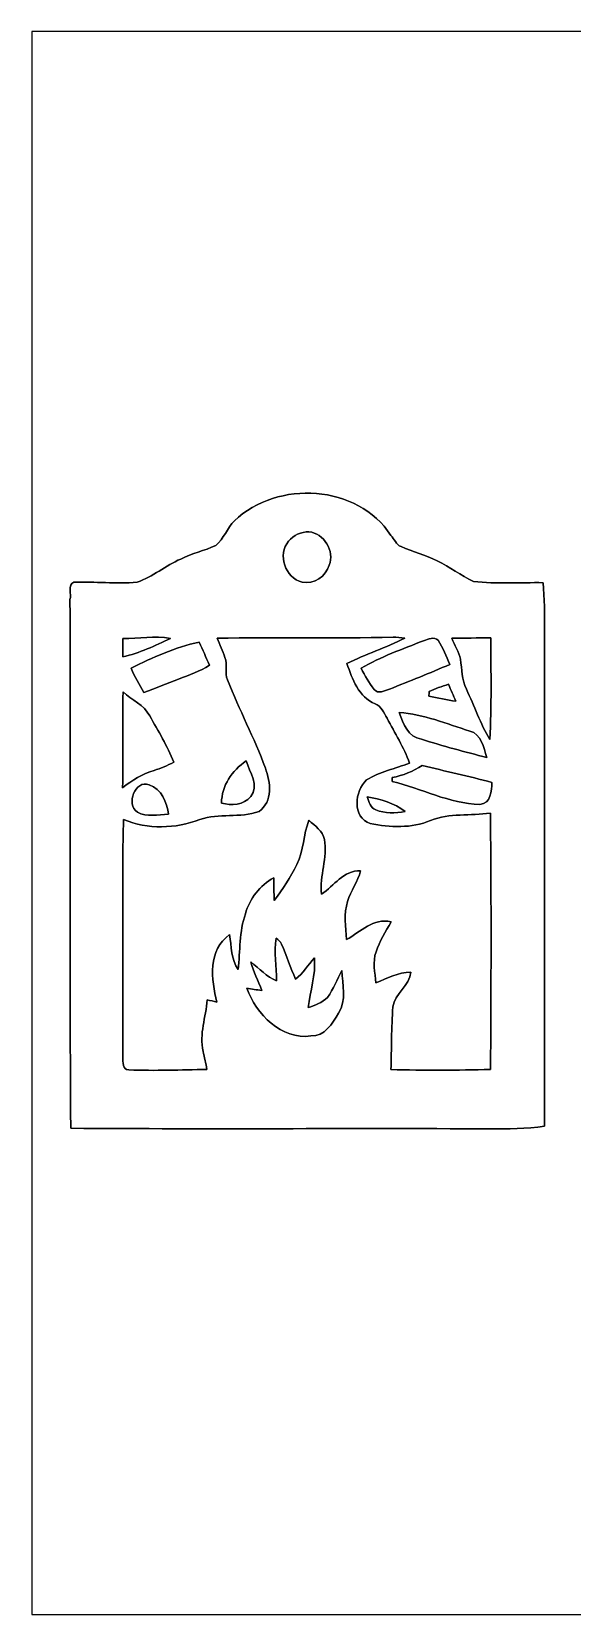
# Model space of a CAD drawing. Header units: centimetres. Extents: x -16.8 to 16.8, y -16.7 to 16.7.
# Drawn here: x -16.77 to -5.4, y -16.67 to 16.67 of the extents above; entities that cross this region are included whole.
import ezdxf

# ---------------------------------------------------------------- set-up
doc = ezdxf.new("R2010")
doc.units = ezdxf.units.CM
doc.header["$MEASUREMENT"] = 0
doc.layers.add('Layer 1', color=7, linetype='Continuous')

msp = doc.modelspace()

# ---------------------------------------------------------------- linework, layer by layer
at = {"layer": 'Layer 1', "color": 7}
for points, knots in [([(-16.77458, 16.66875), (-16.77458, 16.66875), (16.77458, 16.66875), (16.77458, 16.66875), (16.77458, 16.66875), (16.77458, 16.66875), (16.77458, -16.66875), (16.77458, -16.66875), (16.77458, -16.66875), (16.77458, -16.66875), (-16.77458, -16.66875), (-16.77458, -16.66875), (-16.77458, -16.66875), (-16.77458, -16.66875), (-16.77458, 16.66875), (-16.77458, 16.66875), (-16.77458, 16.66875), (-16.77458, 16.66875), (-16.77458, 16.66875), (-16.77458, 16.66875)], [0, 0, 0, 0, 0.16666667, 0.16666667, 0.16666667, 0.16666667, 0.33333333, 0.33333333, 0.33333333, 0.33333333, 0.5, 0.5, 0.5, 0.5, 0.66666667, 0.66666667, 0.66666667, 0.66666667, 1, 1, 1, 1]), ([(-12.50527, 6.36658), (-12.66119, 6.21277), (-12.72963, 5.98593), (-12.90179, 5.848), (-12.90179, 5.848), (-13.13815, 5.73229), (-13.40168, 5.68007), (-13.63698, 5.55978), (-13.63698, 5.55978), (-13.9573, 5.42431), (-14.22541, 5.18654), (-14.55385, 5.07012), (-14.55385, 5.07012), (-14.99694, 5.03414), (-15.44249, 5.08635), (-15.88594, 5.07259), (-15.88594, 5.07259), (-16.02176, 5.01826), (-15.93286, 4.80554), (-15.96884, 4.71029), (-15.96884, 4.71029), (-15.94873, 0.9966), (-15.98154, -2.71709), (-15.95191, -6.43043), (-15.95191, -6.43043), (-13.01609, -6.45089), (-10.07992, -6.42867), (-7.14375, -6.44137), (-7.14375, -6.44137), (-6.75499, -6.44102), (-6.36341, -6.44701), (-5.97782, -6.38881), (-5.97782, -6.38881), (-5.98205, -3.24203), (-5.97853, -0.09525), (-5.97958, 3.05153), (-5.97958, 3.05153), (-5.98241, 3.72181), (-5.9623, 4.39279), (-6.00639, 5.06201), (-6.00639, 5.06201), (-6.49711, 5.06765), (-6.98994, 5.0352), (-7.47854, 5.08706), (-7.47854, 5.08706), (-7.74171, 5.21441), (-7.97454, 5.3975), (-8.24124, 5.51956), (-8.24124, 5.51956), (-8.48289, 5.64727), (-8.74924, 5.71817), (-9.00113, 5.82119), (-9.00113, 5.82119), (-9.10308, 5.86528), (-9.14294, 5.98382), (-9.21561, 6.05825), (-9.21561, 6.05825), (-9.90671, 7.1374), (-11.60498, 7.22912), (-12.50527, 6.36658), (-12.50527, 6.36658), (-12.50527, 6.36658), (-12.50527, 6.36658), (-12.50527, 6.36658)], [0, 0, 0, 0, 0.05882353, 0.05882353, 0.05882353, 0.05882353, 0.11764706, 0.11764706, 0.11764706, 0.11764706, 0.17647059, 0.17647059, 0.17647059, 0.17647059, 0.23529412, 0.23529412, 0.23529412, 0.23529412, 0.29411765, 0.29411765, 0.29411765, 0.29411765, 0.35294118, 0.35294118, 0.35294118, 0.35294118, 0.41176471, 0.41176471, 0.41176471, 0.41176471, 0.47058824, 0.47058824, 0.47058824, 0.47058824, 0.52941176, 0.52941176, 0.52941176, 0.52941176, 0.58823529, 0.58823529, 0.58823529, 0.58823529, 0.64705882, 0.64705882, 0.64705882, 0.64705882, 0.70588235, 0.70588235, 0.70588235, 0.70588235, 0.76470588, 0.76470588, 0.76470588, 0.76470588, 0.82352941, 0.82352941, 0.82352941, 0.82352941, 0.88235294, 0.88235294, 0.88235294, 0.88235294, 1, 1, 1, 1]), ([(-10.93929, 6.13516), (-10.6232, 6.10094), (-10.3946, 5.72841), (-10.51031, 5.4296), (-10.51031, 5.4296), (-10.58016, 5.19183), (-10.83275, 5.02003), (-11.08322, 5.07541), (-11.08322, 5.07541), (-11.43529, 5.15902), (-11.61168, 5.65891), (-11.36615, 5.93478), (-11.36615, 5.93478), (-11.26808, 6.06989), (-11.10156, 6.12881), (-10.93929, 6.13516)], [0, 0, 0, 0, 0.2, 0.2, 0.2, 0.2, 0.4, 0.4, 0.4, 0.4, 0.6, 0.6, 0.6, 0.6, 1, 1, 1, 1]), ([(-9.16905, 3.91478), (-9.0865, 3.91689), (-9.0043, 3.90701), (-8.92246, 3.89573), (-8.92246, 3.89573), (-9.31404, 3.68794), (-9.74196, 3.55812), (-10.13813, 3.35915), (-10.13813, 3.35915), (-10.02665, 3.03883), (-9.89118, 2.64513), (-9.54546, 2.51248), (-9.54546, 2.51248), (-9.41423, 2.45957), (-9.35955, 2.31916), (-9.29358, 2.20521), (-9.29358, 2.20521), (-9.13165, 1.89371), (-8.94256, 1.59385), (-8.81944, 1.2633), (-8.81944, 1.2633), (-9.12142, 1.14512), (-9.45021, 1.07985), (-9.72644, 0.90629), (-9.72644, 0.90629), (-9.98185, 0.67486), (-10.03018, 0.121), (-9.64953, -0.01341), (-9.64953, -0.01341), (-9.23361, -0.09525), (-8.77746, -0.11465), (-8.37883, 0.05292), (-8.37883, 0.05292), (-7.98195, 0.21696), (-7.53674, 0.14429), (-7.12047, 0.2099), (-7.12047, 0.2099), (-7.09859, -1.59032), (-7.10459, -3.39125), (-7.11694, -5.19183), (-7.11694, -5.19183), (-7.81544, -5.20947), (-8.51429, -5.21053), (-9.21279, -5.19501), (-9.21279, -5.19501), (-9.19974, -4.75474), (-9.20362, -4.31341), (-9.17293, -3.87421), (-9.17293, -3.87421), (-9.13059, -3.58951), (-8.82191, -3.42865), (-8.79581, -3.13866), (-8.79581, -3.13866), (-9.05757, -3.15278), (-9.29252, -3.26778), (-9.52818, -3.36868), (-9.52818, -3.36868), (-9.54652, -3.15172), (-9.60473, -2.92594), (-9.52641, -2.71357), (-9.52641, -2.71357), (-9.45656, -2.48779), (-9.32039, -2.29023), (-9.21068, -2.08315), (-9.21068, -2.08315), (-9.58074, -1.99249), (-9.85626, -2.28741), (-10.14518, -2.4571), (-10.14518, -2.4571), (-10.16529, -2.18934), (-10.21009, -1.91488), (-10.12472, -1.65347), (-10.12472, -1.65347), (-10.05769, -1.42769), (-9.90812, -1.23508), (-9.85097, -1.00506), (-9.85097, -1.00506), (-10.22068, -0.99554), (-10.40165, -1.32539), (-10.67682, -1.49684), (-10.67682, -1.49684), (-10.71527, -1.11054), (-10.54488, -0.73307), (-10.6112, -0.34572), (-10.6112, -0.34572), (-10.65001, -0.16757), (-10.81123, -0.05786), (-10.93858, 0.0568), (-10.93858, 0.0568), (-11.06029, -0.24342), (-11.043, -0.58385), (-11.19188, -0.87454), (-11.19188, -0.87454), (-11.32664, -1.14088), (-11.49033, -1.39277), (-11.66954, -1.6316), (-11.66954, -1.6316), (-11.67553, -1.47249), (-11.67624, -1.31339), (-11.678, -1.15464), (-11.678, -1.15464), (-11.96552, -1.31586), (-12.19059, -1.58962), (-12.27455, -1.91064), (-12.27455, -1.91064), (-12.40931, -2.28882), (-12.38603, -2.69346), (-12.42589, -3.08716), (-12.42589, -3.08716), (-12.5857, -2.87902), (-12.56206, -2.59398), (-12.60863, -2.35091), (-12.60863, -2.35091), (-13.06583, -2.67758), (-12.99986, -3.29424), (-12.87604, -3.77366), (-12.87604, -3.77366), (-12.94377, -3.75708), (-13.0115, -3.7405), (-13.07959, -3.72569), (-13.07959, -3.72569), (-13.10534, -4.08693), (-13.25174, -4.44606), (-13.16496, -4.80977), (-13.16496, -4.80977), (-13.14309, -4.93748), (-13.11099, -5.06271), (-13.08488, -5.19077), (-13.08488, -5.19077), (-13.6331, -5.20312), (-14.18202, -5.22041), (-14.72988, -5.20136), (-14.72988, -5.20136), (-14.87346, -5.20382), (-14.84912, -5.03026), (-14.85583, -4.9343), (-14.85583, -4.9343), (-14.85865, -3.85269), (-14.84771, -2.77107), (-14.85583, -1.68945), (-14.85583, -1.68945), (-14.85089, -1.10208), (-14.86323, -0.51435), (-14.8396, 0.07267), (-14.8396, 0.07267), (-14.32913, -0.13406), (-13.7481, -0.12771), (-13.23763, 0.07585), (-13.23763, 0.07585), (-12.8337, 0.2092), (-12.3885, 0.09772), (-11.98915, 0.24342), (-11.98915, 0.24342), (-11.69282, 0.45297), (-11.7415, 0.86078), (-11.85651, 1.15782), (-11.85651, 1.15782), (-12.09075, 1.78929), (-12.40508, 2.38795), (-12.65308, 3.01378), (-12.65308, 3.01378), (-12.71905, 3.16442), (-12.6492, 3.33269), (-12.7067, 3.48439), (-12.7067, 3.48439), (-12.75327, 3.62373), (-12.81501, 3.75744), (-12.86863, 3.89396), (-12.86863, 3.89396), (-11.63532, 3.90948), (-10.40201, 3.88056), (-9.16905, 3.91478)], [0, 0, 0, 0, 0.02272727, 0.02272727, 0.02272727, 0.02272727, 0.04545455, 0.04545455, 0.04545455, 0.04545455, 0.06818182, 0.06818182, 0.06818182, 0.06818182, 0.09090909, 0.09090909, 0.09090909, 0.09090909, 0.11363636, 0.11363636, 0.11363636, 0.11363636, 0.13636364, 0.13636364, 0.13636364, 0.13636364, 0.15909091, 0.15909091, 0.15909091, 0.15909091, 0.18181818, 0.18181818, 0.18181818, 0.18181818, 0.20454545, 0.20454545, 0.20454545, 0.20454545, 0.22727273, 0.22727273, 0.22727273, 0.22727273, 0.25, 0.25, 0.25, 0.25, 0.27272727, 0.27272727, 0.27272727, 0.27272727, 0.29545455, 0.29545455, 0.29545455, 0.29545455, 0.31818182, 0.31818182, 0.31818182, 0.31818182, 0.34090909, 0.34090909, 0.34090909, 0.34090909, 0.36363636, 0.36363636, 0.36363636, 0.36363636, 0.38636364, 0.38636364, 0.38636364, 0.38636364, 0.40909091, 0.40909091, 0.40909091, 0.40909091, 0.43181818, 0.43181818, 0.43181818, 0.43181818, 0.45454545, 0.45454545, 0.45454545, 0.45454545, 0.47727273, 0.47727273, 0.47727273, 0.47727273, 0.5, 0.5, 0.5, 0.5, 0.52272727, 0.52272727, 0.52272727, 0.52272727, 0.54545455, 0.54545455, 0.54545455, 0.54545455, 0.56818182, 0.56818182, 0.56818182, 0.56818182, 0.59090909, 0.59090909, 0.59090909, 0.59090909, 0.61363636, 0.61363636, 0.61363636, 0.61363636, 0.63636364, 0.63636364, 0.63636364, 0.63636364, 0.65909091, 0.65909091, 0.65909091, 0.65909091, 0.68181818, 0.68181818, 0.68181818, 0.68181818, 0.70454545, 0.70454545, 0.70454545, 0.70454545, 0.72727273, 0.72727273, 0.72727273, 0.72727273, 0.75, 0.75, 0.75, 0.75, 0.77272727, 0.77272727, 0.77272727, 0.77272727, 0.79545455, 0.79545455, 0.79545455, 0.79545455, 0.81818182, 0.81818182, 0.81818182, 0.81818182, 0.84090909, 0.84090909, 0.84090909, 0.84090909, 0.86363636, 0.86363636, 0.86363636, 0.86363636, 0.88636364, 0.88636364, 0.88636364, 0.88636364, 0.90909091, 0.90909091, 0.90909091, 0.90909091, 0.93181818, 0.93181818, 0.93181818, 0.93181818, 0.95454545, 0.95454545, 0.95454545, 0.95454545, 1, 1, 1, 1]), ([(-14.85583, 3.88408), (-14.5228, 3.88479), (-14.18449, 3.95288), (-13.85429, 3.88902), (-13.85429, 3.88902), (-14.17743, 3.73874), (-14.50305, 3.57434), (-14.85512, 3.50308), (-14.85512, 3.50308), (-14.85724, 3.62973), (-14.85618, 3.75744), (-14.85583, 3.88408)], [0, 0, 0, 0, 0.25, 0.25, 0.25, 0.25, 0.5, 0.5, 0.5, 0.5, 1, 1, 1, 1]), ([(-14.68296, 3.2579), (-14.22682, 3.48897), (-13.75339, 3.70381), (-13.24998, 3.80788), (-13.24998, 3.80788), (-13.17554, 3.64808), (-13.10323, 3.48686), (-13.03196, 3.32564), (-13.03196, 3.32564), (-13.23164, 3.19229), (-13.46235, 3.11997), (-13.6839, 3.03212), (-13.6839, 3.03212), (-13.92661, 2.9397), (-14.16473, 2.83457), (-14.41133, 2.75167), (-14.41133, 2.75167), (-14.50975, 2.91606), (-14.61241, 3.07904), (-14.68296, 3.2579)], [0, 0, 0, 0, 0.16666667, 0.16666667, 0.16666667, 0.16666667, 0.33333333, 0.33333333, 0.33333333, 0.33333333, 0.5, 0.5, 0.5, 0.5, 0.66666667, 0.66666667, 0.66666667, 0.66666667, 1, 1, 1, 1]), ([(-8.52523, 3.83858), (-8.42927, 3.86715), (-8.30439, 3.93312), (-8.21937, 3.84775), (-8.21937, 3.84775), (-8.11742, 3.68935), (-8.04792, 3.51261), (-7.97419, 3.33975), (-7.97419, 3.33975), (-8.39399, 3.15736), (-8.8205, 2.98944), (-9.24489, 2.81834), (-9.24489, 2.81834), (-9.34614, 2.78553), (-9.48161, 2.70898), (-9.56804, 2.8127), (-9.56804, 2.8127), (-9.67669, 2.94922), (-9.75783, 3.10515), (-9.83968, 3.25861), (-9.83968, 3.25861), (-9.42587, 3.50344), (-8.97079, 3.6636), (-8.52523, 3.83858)], [0, 0, 0, 0, 0.14285714, 0.14285714, 0.14285714, 0.14285714, 0.28571429, 0.28571429, 0.28571429, 0.28571429, 0.42857143, 0.42857143, 0.42857143, 0.42857143, 0.57142857, 0.57142857, 0.57142857, 0.57142857, 0.71428571, 0.71428571, 0.71428571, 0.71428571, 1, 1, 1, 1]), ([(-7.93433, 3.89255), (-7.65951, 3.89643), (-7.38434, 3.89784), (-7.10918, 3.8989), (-7.10918, 3.8989), (-7.11165, 3.18452), (-7.09119, 2.46944), (-7.13246, 1.75577), (-7.13246, 1.75577), (-7.32861, 2.09338), (-7.45843, 2.46486), (-7.62353, 2.81799), (-7.62353, 2.81799), (-7.71948, 3.01484), (-7.71878, 3.23709), (-7.74982, 3.44911), (-7.74982, 3.44911), (-7.78439, 3.6068), (-7.87188, 3.74544), (-7.93433, 3.89255)], [0, 0, 0, 0, 0.16666667, 0.16666667, 0.16666667, 0.16666667, 0.33333333, 0.33333333, 0.33333333, 0.33333333, 0.5, 0.5, 0.5, 0.5, 0.66666667, 0.66666667, 0.66666667, 0.66666667, 1, 1, 1, 1]), ([(-14.85194, 2.76578), (-14.67273, 2.58445), (-14.40991, 2.49237), (-14.28962, 2.2546), (-14.28962, 2.2546), (-14.10723, 1.93781), (-13.91849, 1.62101), (-13.78444, 1.27952), (-13.78444, 1.27952), (-13.91708, 1.21144), (-14.05431, 1.15147), (-14.19719, 1.10772), (-14.19719, 1.10772), (-14.44237, 1.03681), (-14.66039, 0.89853), (-14.86041, 0.74401), (-14.86041, 0.74401), (-14.84877, 1.41781), (-14.85724, 2.09197), (-14.85194, 2.76578)], [0, 0, 0, 0, 0.16666667, 0.16666667, 0.16666667, 0.16666667, 0.33333333, 0.33333333, 0.33333333, 0.33333333, 0.5, 0.5, 0.5, 0.5, 0.66666667, 0.66666667, 0.66666667, 0.66666667, 1, 1, 1, 1]), ([(-8.41128, 2.7686), (-8.27758, 2.82681), (-8.14105, 2.87831), (-8.00135, 2.92135), (-8.00135, 2.92135), (-7.9502, 2.80388), (-7.89799, 2.68605), (-7.84789, 2.56787), (-7.84789, 2.56787), (-8.03839, 2.58798), (-8.22466, 2.63525), (-8.41234, 2.66947), (-8.41234, 2.66947), (-8.41199, 2.69416), (-8.41163, 2.74391), (-8.41128, 2.7686)], [0, 0, 0, 0, 0.2, 0.2, 0.2, 0.2, 0.4, 0.4, 0.4, 0.4, 0.6, 0.6, 0.6, 0.6, 1, 1, 1, 1]), ([(-9.03993, 2.32551), (-8.52382, 2.29799), (-8.04192, 2.08598), (-7.55297, 1.9371), (-7.55297, 1.9371), (-7.3085, 1.87149), (-7.26546, 1.58997), (-7.19384, 1.38254), (-7.19384, 1.38254), (-7.65669, 1.49401), (-8.11636, 1.62348), (-8.57109, 1.76424), (-8.57109, 1.76424), (-8.85402, 1.80763), (-8.95456, 2.09233), (-9.03993, 2.32551)], [0, 0, 0, 0, 0.2, 0.2, 0.2, 0.2, 0.4, 0.4, 0.4, 0.4, 0.6, 0.6, 0.6, 0.6, 1, 1, 1, 1]), ([(-12.77902, 0.41769), (-12.77761, 0.78846), (-12.55642, 1.10102), (-12.26114, 1.30669), (-12.26114, 1.30669), (-12.18106, 1.07068), (-11.98386, 0.78634), (-12.16201, 0.55492), (-12.16201, 0.55492), (-12.31124, 0.37324), (-12.56841, 0.36901), (-12.77902, 0.41769)], [0, 0, 0, 0, 0.25, 0.25, 0.25, 0.25, 0.5, 0.5, 0.5, 0.5, 1, 1, 1, 1]), ([(-9.18563, 0.95497), (-8.96197, 1.00612), (-8.74501, 1.08338), (-8.55451, 1.21356), (-8.55451, 1.21356), (-8.06662, 1.09044), (-7.57449, 0.9839), (-7.08766, 0.85619), (-7.08766, 0.85619), (-7.09154, 0.68051), (-7.10636, 0.40181), (-7.34307, 0.39158), (-7.34307, 0.39158), (-7.98336, 0.41099), (-8.56933, 0.72319), (-9.18633, 0.87454), (-9.18633, 0.87454), (-9.18598, 0.89464), (-9.18563, 0.93486), (-9.18563, 0.95497)], [0, 0, 0, 0, 0.16666667, 0.16666667, 0.16666667, 0.16666667, 0.33333333, 0.33333333, 0.33333333, 0.33333333, 0.5, 0.5, 0.5, 0.5, 0.66666667, 0.66666667, 0.66666667, 0.66666667, 1, 1, 1, 1]), ([(-14.55067, 0.23107), (-14.79691, 0.39335), (-14.60006, 0.91828), (-14.29949, 0.80433), (-14.29949, 0.80433), (-14.03632, 0.71967), (-13.93084, 0.43321), (-13.89521, 0.18486), (-13.89521, 0.18486), (-14.11182, 0.18627), (-14.35488, 0.10866), (-14.55067, 0.23107)], [0, 0, 0, 0, 0.25, 0.25, 0.25, 0.25, 0.5, 0.5, 0.5, 0.5, 1, 1, 1, 1]), ([(-9.7155, 0.55316), (-9.43645, 0.49459), (-9.13906, 0.42721), (-8.91505, 0.23954), (-8.91505, 0.23954), (-9.1186, 0.20673), (-9.33803, 0.1965), (-9.53206, 0.27587), (-9.53206, 0.27587), (-9.64847, 0.31821), (-9.67317, 0.45261), (-9.7155, 0.55316)], [0, 0, 0, 0, 0.25, 0.25, 0.25, 0.25, 0.5, 0.5, 0.5, 0.5, 1, 1, 1, 1]), ([(-11.62579, -2.42394), (-11.58311, -2.45957), (-11.53689, -2.49661), (-11.51467, -2.54988), (-11.51467, -2.54988), (-11.40919, -2.79435), (-11.32699, -3.048), (-11.22116, -3.29248), (-11.22116, -3.29248), (-11.06629, -3.16336), (-10.95693, -2.99156), (-10.82428, -2.84198), (-10.82428, -2.84198), (-10.79288, -3.19899), (-10.90895, -3.53871), (-10.95798, -3.88691), (-10.95798, -3.88691), (-10.80911, -3.84281), (-10.66059, -3.78319), (-10.54488, -3.6763), (-10.54488, -3.6763), (-10.42635, -3.49673), (-10.34697, -3.29565), (-10.24819, -3.1055), (-10.24819, -3.1055), (-10.23232, -3.40395), (-10.14377, -3.73486), (-10.31593, -4.00614), (-10.31593, -4.00614), (-10.44258, -4.22416), (-10.60979, -4.49474), (-10.89625, -4.48627), (-10.89625, -4.48627), (-11.51855, -4.5653), (-12.04877, -4.02872), (-12.24809, -3.48156), (-12.24809, -3.48156), (-12.14261, -3.49673), (-12.03784, -3.51508), (-11.93165, -3.52672), (-11.93165, -3.52672), (-12.00538, -3.32458), (-12.10733, -3.13337), (-12.16025, -2.92453), (-12.16025, -2.92453), (-11.98457, -3.06458), (-11.83005, -3.2385), (-11.61838, -3.32669), (-11.61838, -3.32669), (-11.61697, -3.02578), (-11.67906, -2.72274), (-11.62579, -2.42394)], [0, 0, 0, 0, 0.07142857, 0.07142857, 0.07142857, 0.07142857, 0.14285714, 0.14285714, 0.14285714, 0.14285714, 0.21428571, 0.21428571, 0.21428571, 0.21428571, 0.28571429, 0.28571429, 0.28571429, 0.28571429, 0.35714286, 0.35714286, 0.35714286, 0.35714286, 0.42857143, 0.42857143, 0.42857143, 0.42857143, 0.5, 0.5, 0.5, 0.5, 0.57142857, 0.57142857, 0.57142857, 0.57142857, 0.64285714, 0.64285714, 0.64285714, 0.64285714, 0.71428571, 0.71428571, 0.71428571, 0.71428571, 0.78571429, 0.78571429, 0.78571429, 0.78571429, 0.85714286, 0.85714286, 0.85714286, 0.85714286, 1, 1, 1, 1])]:
    msp.add_open_spline(points, degree=3, knots=knots, dxfattribs=at)
at = {"layer": 'Layer 1', "color": 8}
for points, knots in [([(-12.50527, 6.36658), (-11.60498, 7.22912), (-9.90671, 7.1374), (-9.21561, 6.05825), (-9.21561, 6.05825), (-9.14294, 5.98382), (-9.10308, 5.86528), (-9.00113, 5.82119), (-9.00113, 5.82119), (-8.74924, 5.71817), (-8.48289, 5.64727), (-8.24124, 5.51956), (-8.24124, 5.51956), (-7.97454, 5.3975), (-7.74171, 5.21441), (-7.47854, 5.08706), (-7.47854, 5.08706), (-6.98994, 5.0352), (-6.49711, 5.06765), (-6.00639, 5.06201), (-6.00639, 5.06201), (-5.9623, 4.39279), (-5.98241, 3.72181), (-5.97958, 3.05153), (-5.97958, 3.05153), (-5.97853, -0.09525), (-5.98205, -3.24203), (-5.97782, -6.38881), (-5.97782, -6.38881), (-6.36341, -6.44701), (-6.75499, -6.44102), (-7.14375, -6.44137), (-7.14375, -6.44137), (-10.07992, -6.42867), (-13.01609, -6.45089), (-15.95191, -6.43043), (-15.95191, -6.43043), (-15.98154, -2.71709), (-15.94873, 0.9966), (-15.96884, 4.71029), (-15.96884, 4.71029), (-15.93286, 4.80554), (-16.02176, 5.01826), (-15.88594, 5.07259), (-15.88594, 5.07259), (-15.44249, 5.08635), (-14.99694, 5.03414), (-14.55385, 5.07012), (-14.55385, 5.07012), (-14.22541, 5.18654), (-13.9573, 5.42431), (-13.63698, 5.55978), (-13.63698, 5.55978), (-13.40168, 5.68007), (-13.13815, 5.73229), (-12.90179, 5.848), (-12.90179, 5.848), (-12.72963, 5.98593), (-12.66119, 6.21277), (-12.50527, 6.36658), (-12.50527, 6.36658), (-12.50527, 6.36658), (-12.50527, 6.36658), (-12.50527, 6.36658)], [0, 0, 0, 0, 0.05882353, 0.05882353, 0.05882353, 0.05882353, 0.11764706, 0.11764706, 0.11764706, 0.11764706, 0.17647059, 0.17647059, 0.17647059, 0.17647059, 0.23529412, 0.23529412, 0.23529412, 0.23529412, 0.29411765, 0.29411765, 0.29411765, 0.29411765, 0.35294118, 0.35294118, 0.35294118, 0.35294118, 0.41176471, 0.41176471, 0.41176471, 0.41176471, 0.47058824, 0.47058824, 0.47058824, 0.47058824, 0.52941176, 0.52941176, 0.52941176, 0.52941176, 0.58823529, 0.58823529, 0.58823529, 0.58823529, 0.64705882, 0.64705882, 0.64705882, 0.64705882, 0.70588235, 0.70588235, 0.70588235, 0.70588235, 0.76470588, 0.76470588, 0.76470588, 0.76470588, 0.82352941, 0.82352941, 0.82352941, 0.82352941, 0.88235294, 0.88235294, 0.88235294, 0.88235294, 1, 1, 1, 1]), ([(-10.93929, 6.13516), (-11.10156, 6.12881), (-11.26808, 6.06989), (-11.36615, 5.93478), (-11.36615, 5.93478), (-11.61168, 5.65891), (-11.43529, 5.15902), (-11.08322, 5.07541), (-11.08322, 5.07541), (-10.83275, 5.02003), (-10.58016, 5.19183), (-10.51031, 5.4296), (-10.51031, 5.4296), (-10.3946, 5.72841), (-10.6232, 6.10094), (-10.93929, 6.13516), (-10.93929, 6.13516), (-10.93929, 6.13516), (-10.93929, 6.13516), (-10.93929, 6.13516)], [0, 0, 0, 0, 0.16666667, 0.16666667, 0.16666667, 0.16666667, 0.33333333, 0.33333333, 0.33333333, 0.33333333, 0.5, 0.5, 0.5, 0.5, 0.66666667, 0.66666667, 0.66666667, 0.66666667, 1, 1, 1, 1]), ([(-9.16905, 3.91478), (-10.40201, 3.88056), (-11.63532, 3.90948), (-12.86863, 3.89396), (-12.86863, 3.89396), (-12.81501, 3.75744), (-12.75327, 3.62373), (-12.7067, 3.48439), (-12.7067, 3.48439), (-12.6492, 3.33269), (-12.71905, 3.16442), (-12.65308, 3.01378), (-12.65308, 3.01378), (-12.40508, 2.38795), (-12.09075, 1.78929), (-11.85651, 1.15782), (-11.85651, 1.15782), (-11.7415, 0.86078), (-11.69282, 0.45297), (-11.98915, 0.24342), (-11.98915, 0.24342), (-12.3885, 0.09772), (-12.8337, 0.2092), (-13.23763, 0.07585), (-13.23763, 0.07585), (-13.7481, -0.12771), (-14.32913, -0.13406), (-14.8396, 0.07267), (-14.8396, 0.07267), (-14.86323, -0.51435), (-14.85089, -1.10208), (-14.85583, -1.68945), (-14.85583, -1.68945), (-14.84771, -2.77107), (-14.85865, -3.85269), (-14.85583, -4.9343), (-14.85583, -4.9343), (-14.84912, -5.03026), (-14.87346, -5.20382), (-14.72988, -5.20136), (-14.72988, -5.20136), (-14.18202, -5.22041), (-13.6331, -5.20312), (-13.08488, -5.19077), (-13.08488, -5.19077), (-13.11099, -5.06271), (-13.14309, -4.93748), (-13.16496, -4.80977), (-13.16496, -4.80977), (-13.25174, -4.44606), (-13.10534, -4.08693), (-13.07959, -3.72569), (-13.07959, -3.72569), (-13.0115, -3.7405), (-12.94377, -3.75708), (-12.87604, -3.77366), (-12.87604, -3.77366), (-12.99986, -3.29424), (-13.06583, -2.67758), (-12.60863, -2.35091), (-12.60863, -2.35091), (-12.56206, -2.59398), (-12.5857, -2.87902), (-12.42589, -3.08716), (-12.42589, -3.08716), (-12.38603, -2.69346), (-12.40931, -2.28882), (-12.27455, -1.91064), (-12.27455, -1.91064), (-12.19059, -1.58962), (-11.96552, -1.31586), (-11.678, -1.15464), (-11.678, -1.15464), (-11.67624, -1.31339), (-11.67553, -1.47249), (-11.66954, -1.6316), (-11.66954, -1.6316), (-11.49033, -1.39277), (-11.32664, -1.14088), (-11.19188, -0.87454), (-11.19188, -0.87454), (-11.043, -0.58385), (-11.06029, -0.24342), (-10.93858, 0.0568), (-10.93858, 0.0568), (-10.81123, -0.05786), (-10.65001, -0.16757), (-10.6112, -0.34572), (-10.6112, -0.34572), (-10.54488, -0.73307), (-10.71527, -1.11054), (-10.67682, -1.49684), (-10.67682, -1.49684), (-10.40165, -1.32539), (-10.22068, -0.99554), (-9.85097, -1.00506), (-9.85097, -1.00506), (-9.90812, -1.23508), (-10.05769, -1.42769), (-10.12472, -1.65347), (-10.12472, -1.65347), (-10.21009, -1.91488), (-10.16529, -2.18934), (-10.14518, -2.4571), (-10.14518, -2.4571), (-9.85626, -2.28741), (-9.58074, -1.99249), (-9.21068, -2.08315), (-9.21068, -2.08315), (-9.32039, -2.29023), (-9.45656, -2.48779), (-9.52641, -2.71357), (-9.52641, -2.71357), (-9.60473, -2.92594), (-9.54652, -3.15172), (-9.52818, -3.36868), (-9.52818, -3.36868), (-9.29252, -3.26778), (-9.05757, -3.15278), (-8.79581, -3.13866), (-8.79581, -3.13866), (-8.82191, -3.42865), (-9.13059, -3.58951), (-9.17293, -3.87421), (-9.17293, -3.87421), (-9.20362, -4.31341), (-9.19974, -4.75474), (-9.21279, -5.19501), (-9.21279, -5.19501), (-8.51429, -5.21053), (-7.81544, -5.20947), (-7.11694, -5.19183), (-7.11694, -5.19183), (-7.10459, -3.39125), (-7.09859, -1.59032), (-7.12047, 0.2099), (-7.12047, 0.2099), (-7.53674, 0.14429), (-7.98195, 0.21696), (-8.37883, 0.05292), (-8.37883, 0.05292), (-8.77746, -0.11465), (-9.23361, -0.09525), (-9.64953, -0.01341), (-9.64953, -0.01341), (-10.03018, 0.121), (-9.98185, 0.67486), (-9.72644, 0.90629), (-9.72644, 0.90629), (-9.45021, 1.07985), (-9.12142, 1.14512), (-8.81944, 1.2633), (-8.81944, 1.2633), (-8.94256, 1.59385), (-9.13165, 1.89371), (-9.29358, 2.20521), (-9.29358, 2.20521), (-9.35955, 2.31916), (-9.41423, 2.45957), (-9.54546, 2.51248), (-9.54546, 2.51248), (-9.89118, 2.64513), (-10.02665, 3.03883), (-10.13813, 3.35915), (-10.13813, 3.35915), (-9.74196, 3.55812), (-9.31404, 3.68794), (-8.92246, 3.89573), (-8.92246, 3.89573), (-9.0043, 3.90701), (-9.0865, 3.91689), (-9.16905, 3.91478), (-9.16905, 3.91478), (-9.16905, 3.91478), (-9.16905, 3.91478), (-9.16905, 3.91478)], [0, 0, 0, 0, 0.02222222, 0.02222222, 0.02222222, 0.02222222, 0.04444444, 0.04444444, 0.04444444, 0.04444444, 0.06666667, 0.06666667, 0.06666667, 0.06666667, 0.08888889, 0.08888889, 0.08888889, 0.08888889, 0.11111111, 0.11111111, 0.11111111, 0.11111111, 0.13333333, 0.13333333, 0.13333333, 0.13333333, 0.15555556, 0.15555556, 0.15555556, 0.15555556, 0.17777778, 0.17777778, 0.17777778, 0.17777778, 0.2, 0.2, 0.2, 0.2, 0.22222222, 0.22222222, 0.22222222, 0.22222222, 0.24444444, 0.24444444, 0.24444444, 0.24444444, 0.26666667, 0.26666667, 0.26666667, 0.26666667, 0.28888889, 0.28888889, 0.28888889, 0.28888889, 0.31111111, 0.31111111, 0.31111111, 0.31111111, 0.33333333, 0.33333333, 0.33333333, 0.33333333, 0.35555556, 0.35555556, 0.35555556, 0.35555556, 0.37777778, 0.37777778, 0.37777778, 0.37777778, 0.4, 0.4, 0.4, 0.4, 0.42222222, 0.42222222, 0.42222222, 0.42222222, 0.44444444, 0.44444444, 0.44444444, 0.44444444, 0.46666667, 0.46666667, 0.46666667, 0.46666667, 0.48888889, 0.48888889, 0.48888889, 0.48888889, 0.51111111, 0.51111111, 0.51111111, 0.51111111, 0.53333333, 0.53333333, 0.53333333, 0.53333333, 0.55555556, 0.55555556, 0.55555556, 0.55555556, 0.57777778, 0.57777778, 0.57777778, 0.57777778, 0.6, 0.6, 0.6, 0.6, 0.62222222, 0.62222222, 0.62222222, 0.62222222, 0.64444444, 0.64444444, 0.64444444, 0.64444444, 0.66666667, 0.66666667, 0.66666667, 0.66666667, 0.68888889, 0.68888889, 0.68888889, 0.68888889, 0.71111111, 0.71111111, 0.71111111, 0.71111111, 0.73333333, 0.73333333, 0.73333333, 0.73333333, 0.75555556, 0.75555556, 0.75555556, 0.75555556, 0.77777778, 0.77777778, 0.77777778, 0.77777778, 0.8, 0.8, 0.8, 0.8, 0.82222222, 0.82222222, 0.82222222, 0.82222222, 0.84444444, 0.84444444, 0.84444444, 0.84444444, 0.86666667, 0.86666667, 0.86666667, 0.86666667, 0.88888889, 0.88888889, 0.88888889, 0.88888889, 0.91111111, 0.91111111, 0.91111111, 0.91111111, 0.93333333, 0.93333333, 0.93333333, 0.93333333, 0.95555556, 0.95555556, 0.95555556, 0.95555556, 1, 1, 1, 1]), ([(-14.85583, 3.88408), (-14.85618, 3.75744), (-14.85724, 3.62973), (-14.85512, 3.50308), (-14.85512, 3.50308), (-14.50305, 3.57434), (-14.17743, 3.73874), (-13.85429, 3.88902), (-13.85429, 3.88902), (-14.18449, 3.95288), (-14.5228, 3.88479), (-14.85583, 3.88408), (-14.85583, 3.88408), (-14.85583, 3.88408), (-14.85583, 3.88408), (-14.85583, 3.88408)], [0, 0, 0, 0, 0.2, 0.2, 0.2, 0.2, 0.4, 0.4, 0.4, 0.4, 0.6, 0.6, 0.6, 0.6, 1, 1, 1, 1]), ([(-14.68296, 3.2579), (-14.61241, 3.07904), (-14.50975, 2.91606), (-14.41133, 2.75167), (-14.41133, 2.75167), (-14.16473, 2.83457), (-13.92661, 2.9397), (-13.6839, 3.03212), (-13.6839, 3.03212), (-13.46235, 3.11997), (-13.23164, 3.19229), (-13.03196, 3.32564), (-13.03196, 3.32564), (-13.10323, 3.48686), (-13.17554, 3.64808), (-13.24998, 3.80788), (-13.24998, 3.80788), (-13.75339, 3.70381), (-14.22682, 3.48897), (-14.68296, 3.2579), (-14.68296, 3.2579), (-14.68296, 3.2579), (-14.68296, 3.2579), (-14.68296, 3.2579)], [0, 0, 0, 0, 0.14285714, 0.14285714, 0.14285714, 0.14285714, 0.28571429, 0.28571429, 0.28571429, 0.28571429, 0.42857143, 0.42857143, 0.42857143, 0.42857143, 0.57142857, 0.57142857, 0.57142857, 0.57142857, 0.71428571, 0.71428571, 0.71428571, 0.71428571, 1, 1, 1, 1]), ([(-8.52523, 3.83858), (-8.97079, 3.6636), (-9.42587, 3.50344), (-9.83968, 3.25861), (-9.83968, 3.25861), (-9.75783, 3.10515), (-9.67669, 2.94922), (-9.56804, 2.8127), (-9.56804, 2.8127), (-9.48161, 2.70898), (-9.34614, 2.78553), (-9.24489, 2.81834), (-9.24489, 2.81834), (-8.8205, 2.98944), (-8.39399, 3.15736), (-7.97419, 3.33975), (-7.97419, 3.33975), (-8.04792, 3.51261), (-8.11742, 3.68935), (-8.21937, 3.84775), (-8.21937, 3.84775), (-8.30439, 3.93312), (-8.42927, 3.86715), (-8.52523, 3.83858), (-8.52523, 3.83858), (-8.52523, 3.83858), (-8.52523, 3.83858), (-8.52523, 3.83858)], [0, 0, 0, 0, 0.125, 0.125, 0.125, 0.125, 0.25, 0.25, 0.25, 0.25, 0.375, 0.375, 0.375, 0.375, 0.5, 0.5, 0.5, 0.5, 0.625, 0.625, 0.625, 0.625, 0.75, 0.75, 0.75, 0.75, 1, 1, 1, 1]), ([(-7.93433, 3.89255), (-7.87188, 3.74544), (-7.78439, 3.6068), (-7.74982, 3.44911), (-7.74982, 3.44911), (-7.71878, 3.23709), (-7.71948, 3.01484), (-7.62353, 2.81799), (-7.62353, 2.81799), (-7.45843, 2.46486), (-7.32861, 2.09338), (-7.13246, 1.75577), (-7.13246, 1.75577), (-7.09119, 2.46944), (-7.11165, 3.18452), (-7.10918, 3.8989), (-7.10918, 3.8989), (-7.38434, 3.89784), (-7.65951, 3.89643), (-7.93433, 3.89255), (-7.93433, 3.89255), (-7.93433, 3.89255), (-7.93433, 3.89255), (-7.93433, 3.89255)], [0, 0, 0, 0, 0.14285714, 0.14285714, 0.14285714, 0.14285714, 0.28571429, 0.28571429, 0.28571429, 0.28571429, 0.42857143, 0.42857143, 0.42857143, 0.42857143, 0.57142857, 0.57142857, 0.57142857, 0.57142857, 0.71428571, 0.71428571, 0.71428571, 0.71428571, 1, 1, 1, 1]), ([(-14.85194, 2.76578), (-14.85724, 2.09197), (-14.84877, 1.41781), (-14.86041, 0.74401), (-14.86041, 0.74401), (-14.66039, 0.89853), (-14.44237, 1.03681), (-14.19719, 1.10772), (-14.19719, 1.10772), (-14.05431, 1.15147), (-13.91708, 1.21144), (-13.78444, 1.27952), (-13.78444, 1.27952), (-13.91849, 1.62101), (-14.10723, 1.93781), (-14.28962, 2.2546), (-14.28962, 2.2546), (-14.40991, 2.49237), (-14.67273, 2.58445), (-14.85194, 2.76578), (-14.85194, 2.76578), (-14.85194, 2.76578), (-14.85194, 2.76578), (-14.85194, 2.76578)], [0, 0, 0, 0, 0.14285714, 0.14285714, 0.14285714, 0.14285714, 0.28571429, 0.28571429, 0.28571429, 0.28571429, 0.42857143, 0.42857143, 0.42857143, 0.42857143, 0.57142857, 0.57142857, 0.57142857, 0.57142857, 0.71428571, 0.71428571, 0.71428571, 0.71428571, 1, 1, 1, 1]), ([(-8.41128, 2.7686), (-8.41163, 2.74391), (-8.41199, 2.69416), (-8.41234, 2.66947), (-8.41234, 2.66947), (-8.22466, 2.63525), (-8.03839, 2.58798), (-7.84789, 2.56787), (-7.84789, 2.56787), (-7.89799, 2.68605), (-7.9502, 2.80388), (-8.00135, 2.92135), (-8.00135, 2.92135), (-8.14105, 2.87831), (-8.27758, 2.82681), (-8.41128, 2.7686), (-8.41128, 2.7686), (-8.41128, 2.7686), (-8.41128, 2.7686), (-8.41128, 2.7686)], [0, 0, 0, 0, 0.16666667, 0.16666667, 0.16666667, 0.16666667, 0.33333333, 0.33333333, 0.33333333, 0.33333333, 0.5, 0.5, 0.5, 0.5, 0.66666667, 0.66666667, 0.66666667, 0.66666667, 1, 1, 1, 1]), ([(-9.03993, 2.32551), (-8.95456, 2.09233), (-8.85402, 1.80763), (-8.57109, 1.76424), (-8.57109, 1.76424), (-8.11636, 1.62348), (-7.65669, 1.49401), (-7.19384, 1.38254), (-7.19384, 1.38254), (-7.26546, 1.58997), (-7.3085, 1.87149), (-7.55297, 1.9371), (-7.55297, 1.9371), (-8.04192, 2.08598), (-8.52382, 2.29799), (-9.03993, 2.32551), (-9.03993, 2.32551), (-9.03993, 2.32551), (-9.03993, 2.32551), (-9.03993, 2.32551)], [0, 0, 0, 0, 0.16666667, 0.16666667, 0.16666667, 0.16666667, 0.33333333, 0.33333333, 0.33333333, 0.33333333, 0.5, 0.5, 0.5, 0.5, 0.66666667, 0.66666667, 0.66666667, 0.66666667, 1, 1, 1, 1]), ([(-12.77902, 0.41769), (-12.56841, 0.36901), (-12.31124, 0.37324), (-12.16201, 0.55492), (-12.16201, 0.55492), (-11.98386, 0.78634), (-12.18106, 1.07068), (-12.26114, 1.30669), (-12.26114, 1.30669), (-12.55642, 1.10102), (-12.77761, 0.78846), (-12.77902, 0.41769), (-12.77902, 0.41769), (-12.77902, 0.41769), (-12.77902, 0.41769), (-12.77902, 0.41769)], [0, 0, 0, 0, 0.2, 0.2, 0.2, 0.2, 0.4, 0.4, 0.4, 0.4, 0.6, 0.6, 0.6, 0.6, 1, 1, 1, 1]), ([(-9.18563, 0.95497), (-9.18563, 0.93486), (-9.18598, 0.89464), (-9.18633, 0.87454), (-9.18633, 0.87454), (-8.56933, 0.72319), (-7.98336, 0.41099), (-7.34307, 0.39158), (-7.34307, 0.39158), (-7.10636, 0.40181), (-7.09154, 0.68051), (-7.08766, 0.85619), (-7.08766, 0.85619), (-7.57449, 0.9839), (-8.06662, 1.09044), (-8.55451, 1.21356), (-8.55451, 1.21356), (-8.74501, 1.08338), (-8.96197, 1.00612), (-9.18563, 0.95497), (-9.18563, 0.95497), (-9.18563, 0.95497), (-9.18563, 0.95497), (-9.18563, 0.95497)], [0, 0, 0, 0, 0.14285714, 0.14285714, 0.14285714, 0.14285714, 0.28571429, 0.28571429, 0.28571429, 0.28571429, 0.42857143, 0.42857143, 0.42857143, 0.42857143, 0.57142857, 0.57142857, 0.57142857, 0.57142857, 0.71428571, 0.71428571, 0.71428571, 0.71428571, 1, 1, 1, 1]), ([(-14.55067, 0.23107), (-14.35488, 0.10866), (-14.11182, 0.18627), (-13.89521, 0.18486), (-13.89521, 0.18486), (-13.93084, 0.43321), (-14.03632, 0.71967), (-14.29949, 0.80433), (-14.29949, 0.80433), (-14.60006, 0.91828), (-14.79691, 0.39335), (-14.55067, 0.23107), (-14.55067, 0.23107), (-14.55067, 0.23107), (-14.55067, 0.23107), (-14.55067, 0.23107)], [0, 0, 0, 0, 0.2, 0.2, 0.2, 0.2, 0.4, 0.4, 0.4, 0.4, 0.6, 0.6, 0.6, 0.6, 1, 1, 1, 1]), ([(-9.7155, 0.55316), (-9.67317, 0.45261), (-9.64847, 0.31821), (-9.53206, 0.27587), (-9.53206, 0.27587), (-9.33803, 0.1965), (-9.1186, 0.20673), (-8.91505, 0.23954), (-8.91505, 0.23954), (-9.13906, 0.42721), (-9.43645, 0.49459), (-9.7155, 0.55316), (-9.7155, 0.55316), (-9.7155, 0.55316), (-9.7155, 0.55316), (-9.7155, 0.55316)], [0, 0, 0, 0, 0.2, 0.2, 0.2, 0.2, 0.4, 0.4, 0.4, 0.4, 0.6, 0.6, 0.6, 0.6, 1, 1, 1, 1]), ([(-11.62579, -2.42394), (-11.67906, -2.72274), (-11.61697, -3.02578), (-11.61838, -3.32669), (-11.61838, -3.32669), (-11.83005, -3.2385), (-11.98457, -3.06458), (-12.16025, -2.92453), (-12.16025, -2.92453), (-12.10733, -3.13337), (-12.00538, -3.32458), (-11.93165, -3.52672), (-11.93165, -3.52672), (-12.03784, -3.51508), (-12.14261, -3.49673), (-12.24809, -3.48156), (-12.24809, -3.48156), (-12.04877, -4.02872), (-11.51855, -4.5653), (-10.89625, -4.48627), (-10.89625, -4.48627), (-10.60979, -4.49474), (-10.44258, -4.22416), (-10.31593, -4.00614), (-10.31593, -4.00614), (-10.14377, -3.73486), (-10.23232, -3.40395), (-10.24819, -3.1055), (-10.24819, -3.1055), (-10.34697, -3.29565), (-10.42635, -3.49673), (-10.54488, -3.6763), (-10.54488, -3.6763), (-10.66059, -3.78319), (-10.80911, -3.84281), (-10.95798, -3.88691), (-10.95798, -3.88691), (-10.90895, -3.53871), (-10.79288, -3.19899), (-10.82428, -2.84198), (-10.82428, -2.84198), (-10.95693, -2.99156), (-11.06629, -3.16336), (-11.22116, -3.29248), (-11.22116, -3.29248), (-11.32699, -3.048), (-11.40919, -2.79435), (-11.51467, -2.54988), (-11.51467, -2.54988), (-11.53689, -2.49661), (-11.58311, -2.45957), (-11.62579, -2.42394)], [0, 0, 0, 0, 0.07142857, 0.07142857, 0.07142857, 0.07142857, 0.14285714, 0.14285714, 0.14285714, 0.14285714, 0.21428571, 0.21428571, 0.21428571, 0.21428571, 0.28571429, 0.28571429, 0.28571429, 0.28571429, 0.35714286, 0.35714286, 0.35714286, 0.35714286, 0.42857143, 0.42857143, 0.42857143, 0.42857143, 0.5, 0.5, 0.5, 0.5, 0.57142857, 0.57142857, 0.57142857, 0.57142857, 0.64285714, 0.64285714, 0.64285714, 0.64285714, 0.71428571, 0.71428571, 0.71428571, 0.71428571, 0.78571429, 0.78571429, 0.78571429, 0.78571429, 0.85714286, 0.85714286, 0.85714286, 0.85714286, 1, 1, 1, 1])]:
    msp.add_open_spline(points, degree=3, knots=knots, dxfattribs=at)

doc.saveas('drawing.dxf')
